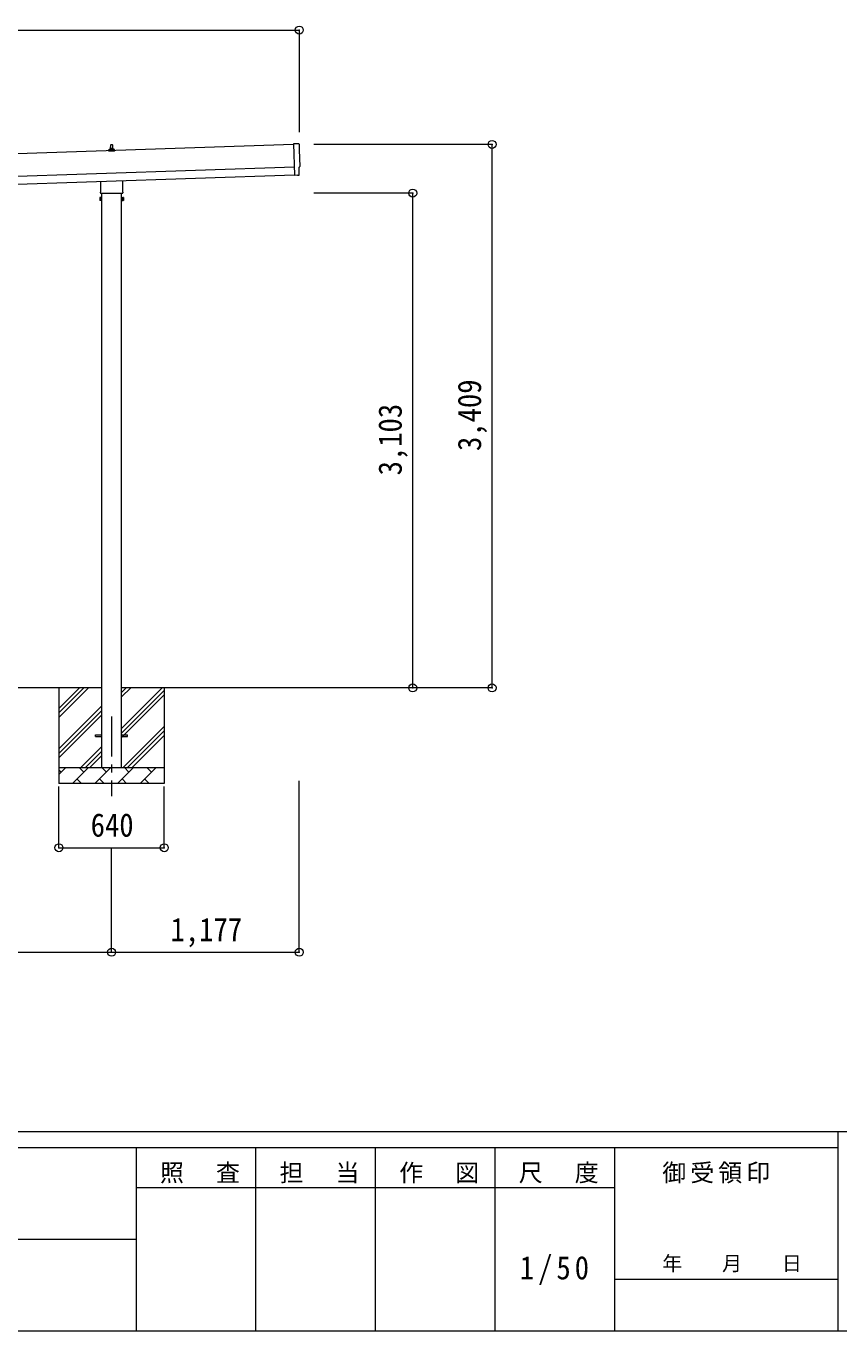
# Model space of a CAD drawing. Units: millimetres at full size, sheet at 1:50. Extents: x -14053 to 14053, y -9700 to 9700.
# Drawn here: x 3812 to 8910, y -9700 to -1516 of the extents above; entities that cross this region are included whole.
import ezdxf
from ezdxf.enums import TextEntityAlignment as Align

# ---------------------------------------------------------------- set-up
doc = ezdxf.new("R2010")
doc.units = ezdxf.units.MM
doc.header["$LTSCALE"] = 50
doc.header["$PDMODE"] = 32
doc.header["$PDSIZE"] = 50
doc.linetypes.add('CHAIN1', pattern=[8, 5, -1, 1, -1])
for name, color, linetype, lineweight in [('0-0_0', 7, 'Continuous', 9), ('0-1_Defpoints', 4, 'Continuous', 9), ('0-4_OTH_LINE', 7, 'CHAIN1', 9), ('0-6_PARTS1', 6, 'Continuous', 9), ('0-F', 6, 'Continuous', 9), ('F-0', 7, 'Continuous', 9)]:
    doc.layers.add(name, color=color, linetype=linetype, lineweight=lineweight)
doc.styles.add('ＭＳ ゴシック', font='')
doc.styles.get('ＭＳ ゴシック').set_extended_font_data('MS Gothic')

msp = doc.modelspace()

# ---------------------------------------------------------------- linework, layer by layer
at = {"layer": '0-0_0'}
for p, q in [((4286.05, -5666.95), (1311.05, -5666.95)), ((4018.55, -5666.95), (4018.55, -6266.95)), ((4018.55, -5852), (4203.6, -5666.95)), ((4018.55, -5823.72), (4175.31, -5666.95)), ((4018.55, -5795.43), (4147.03, -5666.95)), ((5693.64, -5666.95), (4411.05, -5666.95)), ((4411.05, -5922.05), (4666.14, -5666.95)), ((4411.05, -5724.06), (4468.15, -5666.95)), ((4411.05, -5695.77), (4439.87, -5666.95)), ((4411.05, -5950.33), (4678.55, -5682.83)), ((4411.05, -5978.62), (4678.55, -5711.12)), ((4678.55, -5666.95), (4678.55, -6266.95)), ((4018.55, -6049.99), (4286.05, -5782.49)), ((4018.55, -6078.27), (4286.05, -5810.77)), ((4018.55, -6106.56), (4286.05, -5839.06)), ((4420.7, -6166.95), (4678.55, -5909.11)), ((4448.99, -6166.95), (4678.55, -5937.39)), ((4477.27, -6166.95), (4678.55, -5965.68)), ((4156.14, -6166.95), (4286.05, -6037.05)), ((4184.43, -6166.95), (4286.05, -6065.33)), ((4212.71, -6166.95), (4286.05, -6093.62)), ((4018.55, -6166.95), (4678.55, -6166.95)), ((4018.55, -6209.84), (4061.44, -6166.95)), ((4032.89, -6195.5), (4018.55, -6181.16)), ((4102.86, -6266.95), (4202.86, -6166.95)), ((4174.31, -6195.5), (4145.75, -6166.95)), ((4244.28, -6266.95), (4344.28, -6166.95)), ((4315.73, -6195.5), (4287.18, -6166.95)), ((4385.7, -6266.95), (4485.7, -6166.95)), ((4457.15, -6195.5), (4428.6, -6166.95)), ((4527.12, -6266.95), (4627.12, -6166.95)), ((4598.57, -6195.5), (4570.02, -6166.95)), ((4675.26, -6166.95), (4678.55, -6163.67)), ((4678.55, -6266.95), (4018.55, -6266.95)), ((4131.41, -6238.4), (4159.97, -6266.95)), ((4272.84, -6238.4), (4301.39, -6266.95)), ((4414.26, -6238.4), (4442.81, -6266.95)), ((4555.68, -6238.4), (4584.23, -6266.95))]:
    msp.add_line(p, q, dxfattribs=at)
at = {"layer": '0-1_Defpoints'}
for p, q in [((5489.91, -2258.87), (106.9, -2438.3)), ((4330.68, -2291.35), (4366.41, -2291.35)), ((4331.06, -2291.17), (4337.78, -2289.54)), ((4338.16, -2289.35), (4358.93, -2289.35)), ((4338.55, -2288.57), (4338.55, -2284.35)), ((4339.55, -2284.35), (4357.55, -2284.35)), ((4342.55, -2284.35), (4343.27, -2260.83)), ((4344.27, -2259.85), (4352.82, -2259.85)), ((4353.82, -2260.83), (4354.55, -2284.35)), ((4358.55, -2288.57), (4358.55, -2284.35)), ((4366.03, -2291.17), (4359.31, -2289.54)), ((4330.3, -2299.85), (4330.3, -2292.14)), ((4366.8, -2299.85), (4330.3, -2299.85)), ((4366.8, -2299.85), (4366.8, -2292.14)), ((111.56, -2578.22), (5494.58, -2398.79)), ((113.23, -2628.2), (5496.24, -2448.76)), ((5496.33, -2451.53), (5496.37, -2452.53)), ((5515.99, -2451.88), (5522.89, -2451.28)), ((4280.25, -2553.84), (4280.25, -2489.3)), ((4416.85, -2484.74), (4416.85, -2553.84)), ((4274.55, -2592.12), (4275.31, -2590.8)), ((4274.55, -2592.12), (4274.55, -2609.12)), ((4274.55, -2609.12), (4275.31, -2610.43)), ((4281.55, -2595.71), (4275.31, -2595.71)), ((4281.55, -2605.52), (4275.31, -2605.52)), ((4281.55, -2610.43), (4275.31, -2610.43)), ((4278.55, -2562.62), (4278.55, -2557.12)), ((4416.48, -2566.12), (4280.61, -2566.12)), ((4284.05, -2609.82), (4281.55, -2609.82)), ((4286.05, -2566.12), (4286.05, -6166.95)), ((4411.05, -6166.95), (4411.05, -2566.12)), ((4413.05, -2609.82), (4415.55, -2609.82)), ((4415.55, -2595.71), (4421.79, -2595.71)), ((4415.55, -2605.52), (4421.79, -2605.52)), ((4415.55, -2610.43), (4421.79, -2610.43)), ((4418.55, -2557.12), (4418.55, -2562.62)), ((4422.55, -2592.12), (4421.79, -2590.8)), ((4422.55, -2609.12), (4421.79, -2610.43)), ((4422.55, -2592.12), (4422.55, -2609.12)), ((4248.55, -5962.45), (4286.05, -5962.45)), ((4248.55, -5971.45), (4248.55, -5962.45)), ((4248.55, -5962.45), (4286.05, -5962.45)), ((4248.55, -5971.45), (4248.55, -5962.45)), ((4248.55, -5971.45), (4286.05, -5971.45)), ((4248.55, -5971.45), (4286.05, -5971.45)), ((4411.05, -5962.45), (4448.55, -5962.45)), ((4411.05, -5962.45), (4448.55, -5962.45)), ((4411.05, -5971.45), (4448.55, -5971.45)), ((4411.05, -5971.45), (4448.55, -5971.45)), ((4448.55, -5971.45), (4448.55, -5962.45)), ((4448.55, -5971.45), (4448.55, -5962.45))]:
    msp.add_line(p, q, dxfattribs=at)
for points in [[(5521.35, -2254.38), (5489.74, -2253.78), (5496.33, -2451.53)], [(5515.24, -2451.63), (5514.55, -2451.02), (5496.37, -2452.53)], [(5525.63, -2448.2), (5524.06, -2401.2), (5524.66, -2401.18)], [(4281.55, -2610.43), (4281.55, -2590.8), (4275.31, -2590.8)], [(4281.55, -2609.82), (4281.55, -2591.42), (4284.05, -2591.42)], [(4415.55, -2609.82), (4415.55, -2591.42), (4413.05, -2591.42)], [(4415.55, -2610.43), (4415.55, -2590.8), (4421.79, -2590.8)]]:
    msp.add_lwpolyline(points, dxfattribs=at)
for points in [[(4284.05, -2611.12), (4284.05, -2590.12), (4286.05, -2590.12), (4286.05, -2611.12)], [(4413.05, -2611.12), (4413.05, -2590.12), (4411.05, -2590.12), (4411.05, -2611.12)]]:
    msp.add_lwpolyline(points, close=True, dxfattribs=at)
for centre, radius, start, end in [((4331.3, -2292.14), 1, 103.62699, 180), ((4337.55, -2288.57), 1, 283.62699, 0), ((4342.63, -2284.99), 4.13, 90, 171.17633), ((4339.55, -2285.35), 1, 90, 180), ((4344.27, -2260.85), 1, 90, 178.60509), ((4351.88, -2284.35), 4.83, 133.60282, 180), ((4345.21, -2284.35), 4.83, 0, 46.39718), ((4352.82, -2260.85), 1, 1.39491, 90), ((4354.46, -2284.99), 4.13, 8.82367, 90), ((4357.55, -2285.35), 1, 0, 90), ((4359.55, -2288.57), 1, 180, 256.37301), ((4365.8, -2292.14), 1, 0, 76.37301), ((4278.89, -2593.26), 4.34, 145.61575, 214.38425), ((4290.79, -2600.62), 16.24, 162.41205, 197.58795), ((4278.89, -2607.98), 4.34, 145.61575, 214.38425), ((4282.55, -2557.12), 4, 125.09963, 180), ((4282.55, -2562.62), 4, 180, 194.47751), ((4282.55, -2562.62), 4, 194.47751, 241.04498), ((4414.55, -2562.62), 4, 298.95502, 345.52249), ((4414.55, -2557.12), 4, 0, 54.90037), ((4414.55, -2562.62), 4, 345.52249, 0), ((4418.2, -2593.26), 4.34, 325.61575, 34.38425), ((4406.31, -2600.62), 16.24, 342.41205, 17.58795), ((4418.2, -2607.98), 4.34, 325.61575, 34.38425)]:
    msp.add_arc(centre, radius, start, end, dxfattribs=at)
for centre, major_axis, ratio, start_param, end_param in [((5521.29, -2257.38), (3, 0.1), 0.99863, 6.2683889, 7.8016218), ((10286.85, -2169), (-4760.73, -158.69), 0.99863, 6.2683889, 6.2976778), ((5515.9, -2450.88), (0.75, -0.666), 0.9974, 4.712389, 5.5252311), ((5522.63, -2448.29), (2.25, -2), 0.9974, 5.5252311, 7.0411395), ((5524.52, -2396.78), (4.4, 0.15), 0.99863, 4.712389, 6.2976778)]:
    msp.add_ellipse(centre, major_axis=major_axis, ratio=ratio, start_param=start_param, end_param=end_param, dxfattribs=at)
at = {"layer": '0-4_OTH_LINE'}
msp.add_line((4348.55, -5846.95), (4348.55, -6346.95), dxfattribs=at)
at = {"layer": '0-6_PARTS1'}
for p, q in [((5525.56, -1541.22), (5525.56, -2181.02)), ((6734.55, -2257.97), (5615.97, -2257.97)), ((6237.06, -2563.92), (5615.97, -2563.92)), ((6237.06, -5666.95), (5615.97, -5666.95)), ((6734.55, -5666.95), (5615.97, -5666.95)), ((4018.55, -6669.25), (4018.55, -6285.68)), ((4678.55, -6669.25), (4678.55, -6285.68)), ((5525.56, -7324.78), (5525.56, -6249.41)), ((4018.55, -6669.25), (4678.55, -6669.25)), ((4348.55, -7324.78), (4348.55, -6669.25))]:
    msp.add_line(p, q, dxfattribs=at)
for p in [(5525.56, -1541.22), (6734.55, -2257.97), (6237.06, -2563.92), (6237.06, -5666.95), (6734.55, -5666.95), (4018.55, -6669.25), (4678.55, -6669.25), (4348.55, -7324.78), (5525.56, -7324.78)]:
    msp.add_point(p, dxfattribs=at)
at = {"layer": '0-F'}
for p, q in [((75.6, -1541.22), (5525.56, -1541.22)), ((6734.55, -5666.95), (6734.55, -2257.97)), ((6237.06, -5666.95), (6237.06, -2563.92)), ((1248.55, -7324.78), (4348.55, -7324.78)), ((4348.55, -7324.78), (5525.56, -7324.78))]:
    msp.add_line(p, q, dxfattribs=at)
at = {"layer": 'F-0', "color": 5, "lineweight": 5}
for p, q in [((-14053.43, -8450), (13346.57, -8450)), ((8901.98, -8450), (8901.98, -9700)), ((-14053.43, -8550), (8901.98, -8550)), ((4501.97, -8550), (4501.97, -9700)), ((5251.97, -8550), (5251.97, -9700)), ((6001.97, -8550), (6001.97, -9700)), ((6751.97, -8550), (6751.97, -9700)), ((7501.97, -8550), (7501.97, -9700)), ((4501.97, -8800), (7501.97, -8800)), ((-5748.03, -9125), (4501.97, -9125)), ((7501.97, -9375), (8901.98, -9375)), ((-14053.43, -9700), (13346.57, -9700))]:
    msp.add_line(p, q, dxfattribs=at)

# ---------------------------------------------------------------- texts
at = {"layer": '0-6_PARTS1', "color": 7, "style": 'ＭＳ ゴシック', "width": 0.9}
for s, p in [('3,409', (6709.55, -4181.21)), ('3,103', (6212.06, -4334.18))]:
    msp.add_text(s, height=146.6, rotation=90, dxfattribs=at).set_placement(p, align=Align.BOTTOM_LEFT)
for s, p in [('640', (4217.3, -6644.25)), ('1,177', (4718.3, -7299.78))]:
    msp.add_text(s, height=146.6, dxfattribs=at).set_placement(p, align=Align.BOTTOM_LEFT)
at = {"layer": 'F-0', "style": 'ＭＳ ゴシック'}
msp.add_text('年\u3000\u3000月\u3000\u3000日', height=91.64, dxfattribs=at).set_placement((7801.98, -9350), align=Align.BOTTOM_LEFT)
at = {"layer": 'F-0', "attachment_point": 7, "style": 'ＭＳ ゴシック'}
for s, insert, char_height in [('\\T1.17;照\u3000査', (4651.98, -8775), 110), ('\\T1.17;担\u3000当', (5401.98, -8775), 110), ('\\T1.17;作\u3000図', (6151.97, -8775), 110), ('\\T1.17;尺\u3000度', (6901.98, -8775), 110), ('\\T1.17;御受領印', (7801.97, -8775), 110), ('\\T1.28;\\W0.9;1/50', (6908.22, -9412.5), 146.6)]:
    msp.add_mtext(s, dxfattribs=dict(at, insert=insert, char_height=char_height))

doc.saveas('drawing.dxf')
